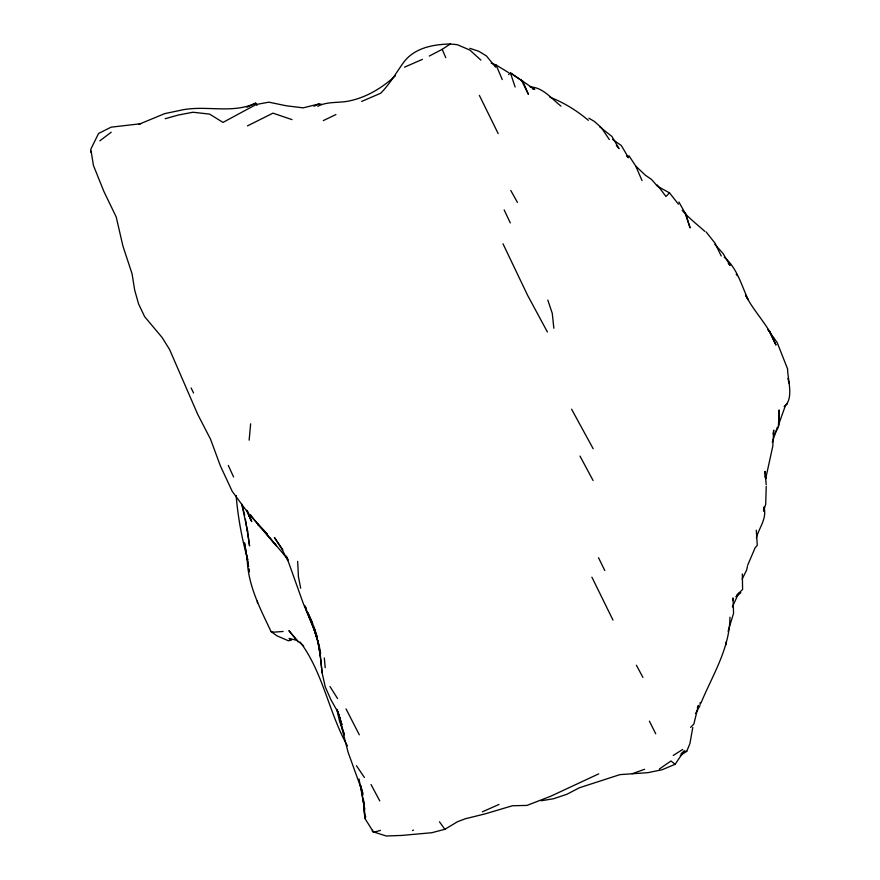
<?xml version="1.0" encoding="UTF-8"?>
<svg xmlns="http://www.w3.org/2000/svg" width="880" height="880" viewBox="0 0 880 880"><rect width="100%" height="100%" fill="white"/><g stroke="black" fill="none" stroke-linecap="round" stroke-linejoin="round"><path stroke-width="1.32" d="M778.8 425.766L779.163 409.948L778.349 427.284L773.96 435.336M766.227 486.431L765.699 504.24L763.444 511.302M236.28 495.517L236.225 496.551C238.029 517.726 241.967 538.846 247.621 559.339M700.029 704.726L700.161 702.647M729.949 617.199C729.795 648.34 712.481 675.268 700.942 703.131M250.492 514.8L258.797 525.514L257.708 524.117L267.476 534.292L249.227 514.481L232.254 491.403L220.363 465.861L210.573 439.296L197.659 414.249L169.62 349.58L162.151 337.546L144.617 316.646L138.578 303.919L134.695 290.158L132.077 273.856L122.903 245.993L116.226 217.03L103.983 191.653L93.434 165.462L90.805 149.193L98.571 133.463L111.1 127.171L140.789 123.728M249.15 440.165L250.635 423.808M732.622 600.49L733.029 597.927L733.568 613.305L728.079 631.312M773.058 434.104L773.751 430.122L772.772 446.226L765.655 478.797L765.127 476.168M692.78 727.463L689.92 743.567L686.719 751.377L680.262 755.557M747.395 566.478L746.691 569.932L742.148 579.062M763.521 509.63L764.071 506.946C766.997 518.903 759.418 527.087 756.36 537.669M772.277 442.277L777.403 427.108M778.745 424.27L785.455 405.449C793.639 397.155 787.655 379.401 787.6 368.973L777.183 342.584L767.789 329.318M747.626 565.323L755.117 547.811L757.273 545.347L756.294 530.178M697.279 707.927L698.412 705.441L693.836 724.119L690.591 727.364M732.336 606.969L738.661 593.296L742.599 589.468L742.335 573.958M598.752 773.85L550.803 796.202L526.955 805.42L512.369 805.761L485.056 813.89L465.333 818.763L457.567 821.689L444.862 829.301L431.728 832.733L401.665 835.439L386.232 836L373.34 831.875L364.881 818.4L365.805 816.673M695.475 713.636L699.963 705.76M541.266 800.756L553.52 798.743L566.962 794.244L579.403 787.765L619.905 774.631L647.9 772.662L662.134 769.736L675.103 764.302L684.134 751.091L686.719 751.377M678.436 204.193L669.504 192.852L665.962 196.482L657.327 185.009M508.563 74.602L510.4 72.897L534.743 89.408L532.235 88.836M736.659 595.144L738.661 593.296M681.043 753.742L684.134 751.091M395.494 75.702C381.92 88.176 365.409 98.153 347.05 101.365C337.414 102.938 326.557 101.585 317.768 106.315M784.157 406.516L787.171 404.008M735.79 596.772L740.872 592.702M99.847 140.833L111.21 132.22M659.34 769.043L670.978 760.98L675.103 764.302M429.297 56.056L442.189 49.335L450.285 44L457.38 44.704L469.975 50.138L480.898 60.137M673.233 755.458L682.693 749.463M321.53 104.269L318.879 103.972L303.182 107.855L286.44 105.809L268.873 102.168L256.146 104.5L223.003 122.408L209.616 114.114L192.951 112.244L178.618 114.972L165.198 118.712M247.456 125.895L272.987 113.146L291.984 119.614M323.312 120.593L335.918 114.554M422.488 59.334L404.514 67.177M498.971 804.452L482.372 811.822M246.928 107.206L255.662 103.158L257.015 105.391M313.918 106.216L318.879 103.972M412.478 830.522L413.49 830.06M361.625 101.442L380.688 93.236C389.807 84.084 396.066 72.875 403.524 62.513C414.337 47.817 433.136 44.374 450.285 44M138.688 124.41L164.67 113.63L178.882 110.66C204.292 104.28 231.286 114.532 255.662 103.158L256.146 104.5M644.578 769.296L632.236 773.707M283.118 631.466L273.801 632.159L271.051 631.565C260.139 608.41 247.918 585.343 247.236 559.097M530.024 86.955C542.74 87.065 551.727 98.879 560.978 106.106M303.699 645.986L297.099 640.398L289.025 638.418L291.28 640.244L288.387 640.761L276.87 635.8L271.051 631.565M469.799 48.301L478.885 51.326L486.42 55.924L495.561 67.155L496.067 64.988L491.205 63.107M549.945 97.218C564.003 102.608 576.873 110.638 588.357 120.329M669.504 192.852L657.492 186.296L651.651 179.564L645.315 175.175L635.745 166.067L628.903 155.65M588.852 118.173L594.286 121.374L601.436 127.743L609.334 139.568M508.629 72.644L496.067 64.988L502.249 79.563M522.863 81.422L521.422 80.19L528.44 94.369L522.863 81.422L510.4 72.897L515.141 87.032M612.579 139.381L621.357 145.574L628.507 157.762L626.549 156.002M599.599 126.709L611.875 136.422L619.047 148.61L616.33 145.519M682.132 210.298C689.007 218.273 697.18 224.455 704.858 231.418M724.251 257.202C736.956 267.751 741.477 285.153 748.176 299.772L745.591 295.174M714.824 244.354L722.887 253.264L730.081 265.43L728.321 263.351M282.876 549.835L274.395 537.46L282.062 549.406L288.453 561.957L303.336 603.614L314.226 629.64L317.856 641.608L319.957 652.531L322.102 672.76L325.259 686.873L330.924 699.776L337.887 712.063L341.979 724.812L336.985 709.357L340.274 718.916M297.099 640.398L288.893 630.641L298.078 641.839M267.993 535.711L266.31 533.687L288.442 559.966M269.676 537.746L276.419 545.853L257.708 524.117M736.197 274.285L737.319 275.66M706.156 231.968L715.11 243.287L721.204 255.992M767.888 329.483L770.088 332.288L775.984 345.081L769.054 330.869L770.088 332.288C762.52 319.407 752.202 308.451 745.525 294.976M285.989 555.918L287.573 558.008M300.157 642.048C323.202 672.804 328.801 712.602 347.413 745.888M439.461 821.788L444.862 829.301M356.422 765.677L364.408 777.469M329.967 686.521L337.535 698.511M547.404 332.002L527.725 295.559L502.986 243.793M571.582 409.189L593.186 448.756M678.909 202.037L685.828 214.346L690.107 227.92L685.069 212.784L685.828 214.346M510.785 190.487L517.451 202.411M593.054 480.469L579.986 456.071M371.03 784.553L379.797 800.954M636.383 665.225L642.928 677.424M346.027 708.884L359.293 734.811M612.986 620.114L591.899 577.17M498.201 133.628L479.369 95.392M649.407 721.16L655.732 733.799M598.532 557.733L604.791 570.526M191.114 387.959L193.567 393.03M504.152 209.913L510.301 222.926M228.294 465.443L233.574 476.938M246.598 510.29L251.735 521.532L247.115 510.961M313.093 624.426L307.879 612.722L312.092 622.446M635.745 166.067L642.037 180.587M442.189 49.335L445.764 57.64M247.159 511.137L250.899 520.014L247.17 510.433M305.228 606.672L306.504 610.214L305.382 606.595M547.822 300.091L552.266 313.357L553.839 328.229M246.983 557.249L247.764 559.625M313.478 625.647L317.383 637.78L314.083 627.374M314.226 629.64L313.72 627.968L317.856 641.608M787.864 378.499L789.316 383.647M304.744 605.429C310.266 621.313 318.098 636.482 320.639 653.356M242.121 505.197L244.717 515.317M336.963 710.039L339.526 721.16L344.443 734.877L340.516 722.601L348.062 752.158L362.252 791.428L360.745 785.631L363.858 805.167L364.881 818.4L364.188 804.397M241.747 504.042L247.621 531.476L249.557 545.908L245.443 519.233M364.782 809.215L359.018 778.998M90.629 151.184L90.849 152.262M363.957 804.133L363.253 798.886M300.685 588.203L298.408 576.631L297.671 561.352M725.571 642.29L725.978 644.699M248.545 566.478L244.486 542.872L248.589 566.61M248.996 569.118L249.447 571.758L249.018 569.184M320.32 656.062L317.779 640.497L319.957 652.531L322.102 672.76M247.379 529.672L247.621 531.476M257.334 601.15L257.51 602.987M766.227 484.781L765.006 471.372L765.655 478.797M324.324 657.965L325.204 667.722M364.881 818.4L363.363 798.963M362.769 792.253L362.956 794.904M380.457 830.357A36.036 4.334 -26.8 0 1 372.691 830.269"/></g></svg>
